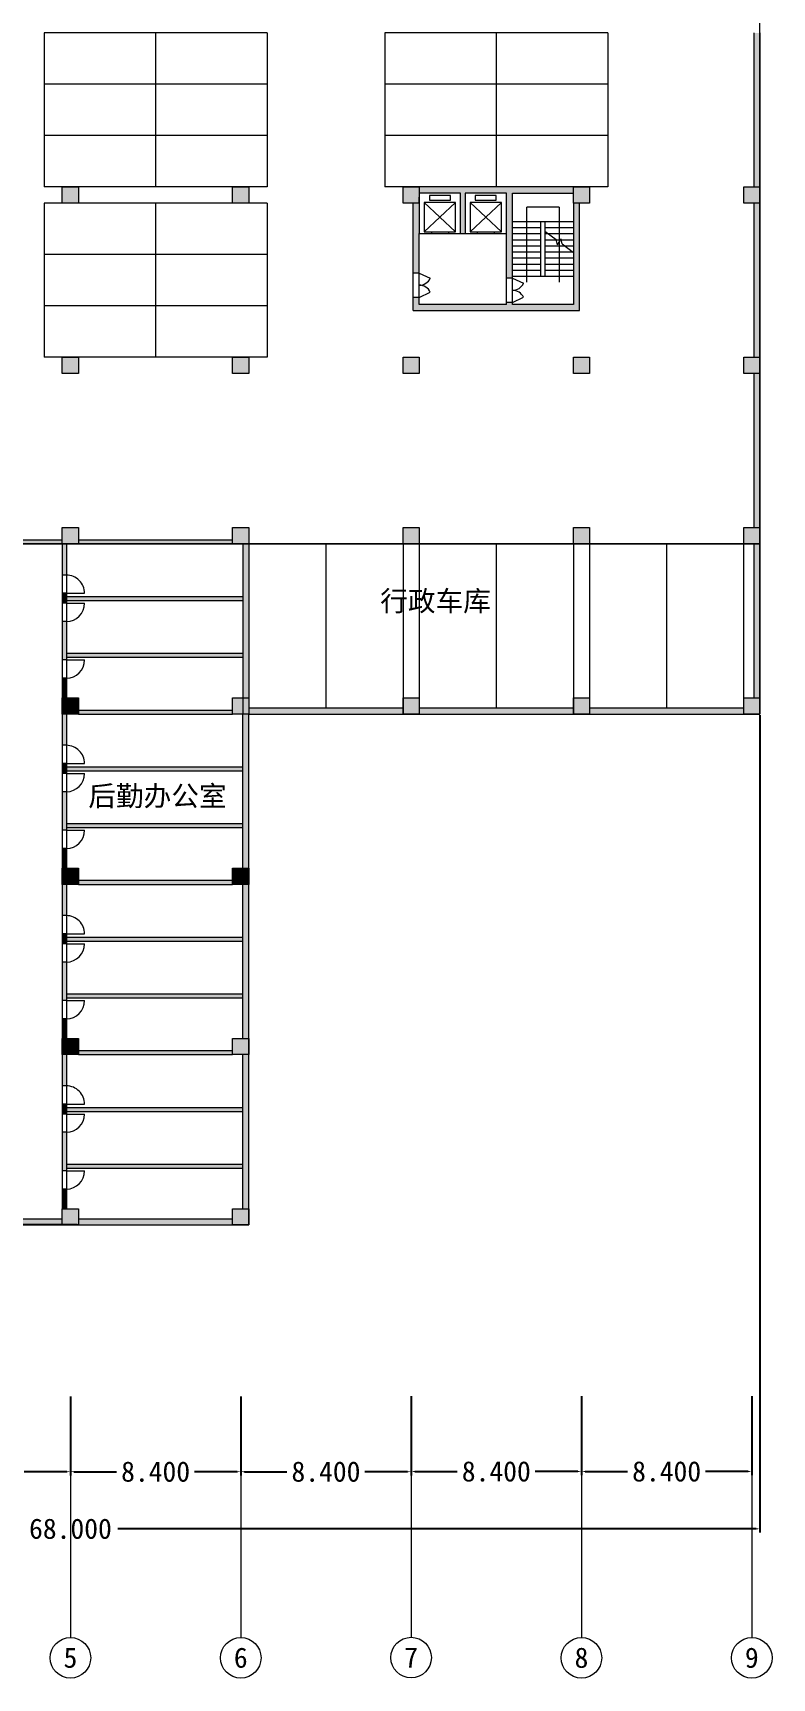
# Model space of a CAD drawing. Header units: metres. Extents: x -302 to 587, y -65 to 94.
# Drawn here: x -70.8 to -34.4, y -55 to 26.2 of the extents above; entities that cross this region are included whole.
import ezdxf

# ---------------------------------------------------------------- set-up
doc = ezdxf.new("R2010")
doc.units = ezdxf.units.M
doc.linetypes.add('ACAD_ISO03W100', pattern=[30, 12, -18])
doc.layers.get('0').update_dxf_attribs({"lineweight": 9})
for name, color, linetype, lineweight in [('fanghuo', 1, 'Continuous', 9), ('glass', 5, 'Continuous', 5), ('hatch', 212, 'ACAD_ISO03W100', 5), ('PUB_TEXT', 7, 'Continuous', 9), ('stair', 30, 'Continuous', 9), ('zhuwang', 2, 'Continuous', 13)]:
    doc.layers.add(name, color=color, linetype=linetype, lineweight=lineweight)
doc.styles.add('mystyle', font='', dxfattribs={"height": 1})
doc.styles.get('mystyle').set_extended_font_data('SimSun')
doc.dimstyles.new('myyyy', dxfattribs={"dimtxt": 1, "dimasz": 0.18, "dimexe": 0.18, "dimexo": 0.0625, "dimgap": 0.09, "dimtad": 0, "dimtoh": 1, "dimdec": 3, "dimrnd": 0.001, "dimzin": 0, "dimdsep": 46, "dimtxsty": 'Standard', "dimcen": 0.09, "dimadec": 0, "dimazin": 0, "dimtfac": 1, "dimtdec": 3, "dimtofl": 0, "dimtmove": 0, "dimatfit": 3, "dimfxl": 1, "dimtolj": 1, "dimtzin": 0, "dimarcsym": 0})

# ---------------------------------------------------------------- blocks, each defined once
blk = doc.blocks.new('*D44')
at = {"layer": 'Defpoints', "color": 0, "ltscale": 3, "transparency": 16777216}
for p in [(-117.233, 68.96), (-94.586, 68.96), (-68.586, -32.64)]:
    blk.add_point(p, dxfattribs=at)
at = {"layer": 'PUB_TEXT', "color": 0, "lineweight": -2, "ltscale": 3, "transparency": 16777216}
for p, q in [((-94.649, 68.96), (-117.413, 68.96)), ((-117.233, 68.78), (-117.233, 20.666)), ((-117.233, -32.46), (-117.233, 15.653)), ((-68.649, -32.64), (-117.413, -32.64))]:
    blk.add_line(p, q, dxfattribs=at)
at = {"layer": 'PUB_TEXT', "color": 0, "ltscale": 3, "transparency": 16777216}
for points in [[(-117.263, 68.78), (-117.203, 68.78), (-117.233, 68.96)], [(-117.263, -32.46), (-117.203, -32.46), (-117.233, -32.64)]]:
    blk.add_solid(points, dxfattribs=at)
at = {"layer": 'PUB_TEXT', "color": 0, "ltscale": 3, "transparency": 16777216, "insert": (-117.233, 18.16), "char_height": 1, "attachment_point": 5, "rotation": 90}
blk.add_mtext('\\A1;101.600', dxfattribs=at)
blk = doc.blocks.new('*D28')
at = {"layer": 'Defpoints', "color": 0, "ltscale": 3, "transparency": 16777216}
for p in [(-77.386, -41.04), (-68.986, -41.04), (-68.986, -44.814)]:
    blk.add_point(p, dxfattribs=at)
at = {"layer": 'PUB_TEXT', "color": 0, "lineweight": -2, "ltscale": 3, "transparency": 16777216}
for p, q in [((-77.386, -41.103), (-77.386, -44.994)), ((-68.986, -41.103), (-68.986, -44.994)), ((-77.206, -44.814), (-75.11, -44.814)), ((-69.166, -44.814), (-71.263, -44.814))]:
    blk.add_line(p, q, dxfattribs=at)
at = {"layer": 'PUB_TEXT', "color": 0, "ltscale": 3, "transparency": 16777216}
for points in [[(-77.206, -44.784), (-77.206, -44.844), (-77.386, -44.814)], [(-69.166, -44.784), (-69.166, -44.844), (-68.986, -44.814)]]:
    blk.add_solid(points, dxfattribs=at)
at = {"layer": 'PUB_TEXT', "color": 0, "ltscale": 3, "transparency": 16777216, "insert": (-73.186, -44.814), "char_height": 1, "attachment_point": 5}
blk.add_mtext('\\A1;8.400', dxfattribs=at)
blk = doc.blocks.new('*D29')
at = {"layer": 'Defpoints', "color": 0, "ltscale": 3, "transparency": 16777216}
for p in [(-68.986, -41.04), (-60.586, -41.04), (-60.586, -44.814)]:
    blk.add_point(p, dxfattribs=at)
at = {"layer": 'PUB_TEXT', "color": 0, "lineweight": -2, "ltscale": 3, "transparency": 16777216}
for p, q in [((-68.986, -41.103), (-68.986, -44.994)), ((-60.586, -41.103), (-60.586, -44.994)), ((-68.806, -44.814), (-66.71, -44.814)), ((-60.766, -44.814), (-62.863, -44.814))]:
    blk.add_line(p, q, dxfattribs=at)
at = {"layer": 'PUB_TEXT', "color": 0, "ltscale": 3, "transparency": 16777216}
for points in [[(-68.806, -44.784), (-68.806, -44.844), (-68.986, -44.814)], [(-60.766, -44.784), (-60.766, -44.844), (-60.586, -44.814)]]:
    blk.add_solid(points, dxfattribs=at)
at = {"layer": 'PUB_TEXT', "color": 0, "ltscale": 3, "transparency": 16777216, "insert": (-64.786, -44.814), "char_height": 1, "attachment_point": 5}
blk.add_mtext('\\A1;8.400', dxfattribs=at)
blk = doc.blocks.new('*D30')
at = {"layer": 'Defpoints', "color": 0, "ltscale": 3, "transparency": 16777216}
for p in [(-60.586, -41.04), (-52.186, -41.04), (-52.186, -44.814)]:
    blk.add_point(p, dxfattribs=at)
at = {"layer": 'PUB_TEXT', "color": 0, "lineweight": -2, "ltscale": 3, "transparency": 16777216}
for p, q in [((-60.586, -41.103), (-60.586, -44.994)), ((-52.186, -41.103), (-52.186, -44.994)), ((-60.406, -44.814), (-58.31, -44.814)), ((-52.366, -44.814), (-54.463, -44.814))]:
    blk.add_line(p, q, dxfattribs=at)
at = {"layer": 'PUB_TEXT', "color": 0, "ltscale": 3, "transparency": 16777216}
for points in [[(-60.406, -44.784), (-60.406, -44.844), (-60.586, -44.814)], [(-52.366, -44.784), (-52.366, -44.844), (-52.186, -44.814)]]:
    blk.add_solid(points, dxfattribs=at)
at = {"layer": 'PUB_TEXT', "color": 0, "ltscale": 3, "transparency": 16777216, "insert": (-56.386, -44.814), "char_height": 1, "attachment_point": 5}
blk.add_mtext('\\A1;8.400', dxfattribs=at)
blk = doc.blocks.new('*D31')
at = {"layer": 'Defpoints', "color": 0, "ltscale": 3, "transparency": 16777216}
for p in [(-52.186, -41.029), (-43.786, -41.029), (-43.786, -44.803)]:
    blk.add_point(p, dxfattribs=at)
at = {"layer": 'PUB_TEXT', "color": 0, "lineweight": -2, "ltscale": 3, "transparency": 16777216}
for p, q in [((-52.186, -41.092), (-52.186, -44.983)), ((-43.786, -41.092), (-43.786, -44.983)), ((-52.006, -44.803), (-49.91, -44.803)), ((-43.966, -44.803), (-46.063, -44.803))]:
    blk.add_line(p, q, dxfattribs=at)
at = {"layer": 'PUB_TEXT', "color": 0, "ltscale": 3, "transparency": 16777216}
for points in [[(-52.006, -44.773), (-52.006, -44.833), (-52.186, -44.803)], [(-43.966, -44.773), (-43.966, -44.833), (-43.786, -44.803)]]:
    blk.add_solid(points, dxfattribs=at)
at = {"layer": 'PUB_TEXT', "color": 0, "ltscale": 3, "transparency": 16777216, "insert": (-47.986, -44.803), "char_height": 1, "attachment_point": 5}
blk.add_mtext('\\A1;8.400', dxfattribs=at)
blk = doc.blocks.new('*D32')
at = {"layer": 'Defpoints', "color": 0, "ltscale": 3, "transparency": 16777216}
for p in [(-43.786, -41.029), (-35.386, -41.029), (-35.386, -44.803)]:
    blk.add_point(p, dxfattribs=at)
at = {"layer": 'PUB_TEXT', "color": 0, "lineweight": -2, "ltscale": 3, "transparency": 16777216}
for p, q in [((-43.786, -41.092), (-43.786, -44.983)), ((-35.386, -41.092), (-35.386, -44.983)), ((-43.606, -44.803), (-41.51, -44.803)), ((-35.566, -44.803), (-37.663, -44.803))]:
    blk.add_line(p, q, dxfattribs=at)
at = {"layer": 'PUB_TEXT', "color": 0, "ltscale": 3, "transparency": 16777216}
for points in [[(-43.606, -44.773), (-43.606, -44.833), (-43.786, -44.803)], [(-35.566, -44.773), (-35.566, -44.833), (-35.386, -44.803)]]:
    blk.add_solid(points, dxfattribs=at)
at = {"layer": 'PUB_TEXT', "color": 0, "ltscale": 3, "transparency": 16777216, "insert": (-39.586, -44.803), "char_height": 1, "attachment_point": 5}
blk.add_mtext('\\A1;8.400', dxfattribs=at)
blk = doc.blocks.new('*D48')
at = {"layer": 'Defpoints', "color": 0, "ltscale": 3, "transparency": 16777216}
for p in [(-102.986, -2.674), (-34.986, -7.44), (-34.986, -47.631)]:
    blk.add_point(p, dxfattribs=at)
at = {"layer": 'PUB_TEXT', "color": 0, "lineweight": -2, "ltscale": 3, "transparency": 16777216}
for p, q in [((-102.986, -2.737), (-102.986, -47.811)), ((-34.986, -7.503), (-34.986, -47.811)), ((-102.806, -47.631), (-71.326, -47.631)), ((-35.166, -47.631), (-66.646, -47.631))]:
    blk.add_line(p, q, dxfattribs=at)
at = {"layer": 'PUB_TEXT', "color": 0, "ltscale": 3, "transparency": 16777216}
for points in [[(-102.806, -47.601), (-102.806, -47.661), (-102.986, -47.631)], [(-35.166, -47.601), (-35.166, -47.661), (-34.986, -47.631)]]:
    blk.add_solid(points, dxfattribs=at)
at = {"layer": 'PUB_TEXT', "color": 0, "ltscale": 3, "transparency": 16777216, "insert": (-68.986, -47.631), "char_height": 1, "attachment_point": 5}
blk.add_mtext('\\A1;68.000', dxfattribs=at)

msp = doc.modelspace()

# ---------------------------------------------------------------- hatches: boundary and pattern name
at = {"layer": 'hatch', "ltscale": 0.05}
h = msp.add_hatch(color=256, dxfattribs=at)
h.dxf.hatch_style = 1
h.paths.add_polyline_path([(-34.9864, 9.3598), (-35.2864, 9.3598), (-35.2864, 1.7598), (-34.9864, 1.7598)])
h.paths.add_polyline_path([(-34.9864, 17.7598), (-35.2864, 17.7598), (-35.2864, 10.1598), (-34.9864, 10.1598)])
h.paths.add_polyline_path([(-34.9864, 26.1598), (-35.2864, 26.1598), (-35.2864, 18.5598), (-34.9864, 18.5598)])
h.paths.add_polyline_path([(-34.9864, 34.5598), (-35.2864, 34.5598), (-35.2864, 26.9598), (-34.9864, 26.9598)])
h.paths.add_polyline_path([(-34.9864, 42.9598), (-35.2864, 42.9598), (-35.2864, 35.3598), (-34.9864, 35.3598)])
h.paths.add_polyline_path([(-34.9864, 51.3598), (-35.2864, 51.3598), (-35.2864, 43.7598), (-34.9864, 43.7598)])
h.paths.add_polyline_path([(-34.9864, 59.7598), (-35.2864, 59.7598), (-35.2864, 52.1598), (-34.9864, 52.1598)])
h.paths.add_polyline_path([(-34.9864, 68.1598), (-35.2864, 68.1598), (-35.2864, 60.5598), (-34.9864, 60.5598)])
h.paths.add_polyline_path([(-35.7864, 68.9598), (-43.3864, 68.9598), (-43.3864, 68.6598), (-35.7864, 68.6598)])
h.paths.add_polyline_path([(-44.1864, 68.9598), (-51.7864, 68.9598), (-51.7864, 68.6598), (-44.1864, 68.6598)])
h = msp.add_hatch(color=256, dxfattribs=at)
h.dxf.hatch_style = 1
h.paths.add_polyline_path([(-60.1864, 18.5598), (-60.9864, 18.5598), (-60.9864, 17.7598), (-60.1864, 17.7598)])
h.paths.add_polyline_path([(-68.5864, 18.5598), (-69.3864, 18.5598), (-69.3864, 17.7598), (-68.5864, 17.7598)])
h = msp.add_hatch(color=256, dxfattribs=at)
h.dxf.hatch_style = 1
h.paths.add_polyline_path([(-43.3864, 18.5598), (-44.1864, 18.5598), (-44.1864, 17.7598), (-43.3864, 17.7598)])
h.paths.add_polyline_path([(-51.7864, 18.5598), (-52.5864, 18.5598), (-52.5864, 17.7598), (-51.7864, 17.7598)])
h = msp.add_hatch(color=256, dxfattribs=at)
h.dxf.hatch_style = 1
h.paths.add_polyline_path([(-51.7864, 16.2598), (-51.7864, 17.7598), (-52.0864, 17.7598), (-52.0864, 14.3157), (-51.7864, 14.3157)])
h.paths.add_polyline_path([(-49.5264, 18.2598), (-47.4864, 18.2598), (-47.4864, 14.0657), (-47.1864, 14.0657), (-47.1864, 18.2598), (-44.1864, 18.2598), (-44.1864, 18.5598), (-51.7864, 18.5598), (-51.7864, 18.2598), (-49.7464, 18.2598), (-49.7464, 16.2598), (-49.5264, 16.2598)])
h = msp.add_hatch(color=256, dxfattribs=at)
h.dxf.hatch_style = 1
h.paths.add_polyline_path([(-34.9864, 18.5598), (-35.7864, 18.5598), (-35.7864, 17.7598), (-34.9864, 17.7598)])
h.paths.add_polyline_path([(-43.3864, 18.5598), (-44.1864, 18.5598), (-44.1864, 17.7598), (-43.3864, 17.7598)])
h = msp.add_hatch(color=256, dxfattribs=at)
h.dxf.hatch_style = 1
h.paths.add_polyline_path([(-43.8864, 17.7598), (-44.1864, 17.7598), (-44.1864, 12.7598), (-47.1864, 12.7598), (-47.1864, 12.8657), (-47.4864, 12.8657), (-47.4864, 12.7598), (-51.7864, 12.7598), (-51.7864, 13.1157), (-52.0864, 13.1157), (-52.0864, 12.4598), (-43.8864, 12.4598)])
h = msp.add_hatch(color=256, dxfattribs=at)
h.dxf.hatch_style = 1
h.paths.add_polyline_path([(-60.1864, 10.1598), (-60.9864, 10.1598), (-60.9864, 9.3598), (-60.1864, 9.3598)])
h.paths.add_polyline_path([(-68.5864, 10.1598), (-69.3864, 10.1598), (-69.3864, 9.3598), (-68.5864, 9.3598)])
h = msp.add_hatch(color=256, dxfattribs=at)
h.dxf.hatch_style = 1
h.paths.add_polyline_path([(-43.3864, 10.1598), (-44.1864, 10.1598), (-44.1864, 9.3598), (-43.3864, 9.3598)])
h.paths.add_polyline_path([(-51.7864, 10.1598), (-52.5864, 10.1598), (-52.5864, 9.3598), (-51.7864, 9.3598)])
h = msp.add_hatch(color=256, dxfattribs=at)
h.dxf.hatch_style = 1
h.paths.add_polyline_path([(-34.9864, 10.1598), (-35.7864, 10.1598), (-35.7864, 9.3598), (-34.9864, 9.3598)])
h.paths.add_polyline_path([(-43.3864, 10.1598), (-44.1864, 10.1598), (-44.1864, 9.3598), (-43.3864, 9.3598)])
h = msp.add_hatch(color=256, dxfattribs=at)
h.dxf.hatch_style = 1
h.paths.add_polyline_path([(-68.5864, 1.7598), (-69.3864, 1.7598), (-69.3864, 0.9598), (-68.5864, 0.9598)])
h.paths.add_polyline_path([(-76.9864, 1.7598), (-77.7864, 1.7598), (-77.7864, 0.9598), (-76.9864, 0.9598)])
h = msp.add_hatch(color=256, dxfattribs=at)
h.dxf.hatch_style = 1
h.paths.add_polyline_path([(-44.1864, -7.1402), (-51.7864, -7.1402), (-51.7864, -7.4402), (-44.1864, -7.4402)])
h.paths.add_polyline_path([(-51.7864, -7.1402), (-51.7864, -6.6402), (-52.5864, -6.6402), (-52.5864, -7.4402), (-51.7864, -7.4402)])
h.paths.add_polyline_path([(-52.5864, -7.1402), (-60.1864, -7.1402), (-60.1864, -7.4402), (-52.5864, -7.4402)])
h.paths.add_polyline_path([(-60.1864, -7.1402), (-60.1864, -6.6402), (-60.4864, -6.6402), (-60.4864, -7.4402), (-60.1864, -7.4402)])
h.paths.add_polyline_path([(-60.4864, -6.6402), (-60.9864, -6.6402), (-60.9864, -7.4402), (-60.4864, -7.4402)])
h.paths.add_polyline_path([(-43.3864, -6.6402), (-44.1864, -6.6402), (-44.1864, -7.4402), (-43.3864, -7.4402)])
h.paths.add_polyline_path([(-35.7864, -7.1402), (-43.3864, -7.1402), (-43.3864, -7.4402), (-35.7864, -7.4402)])
h.paths.add_polyline_path([(-34.9864, -6.6402), (-35.7864, -6.6402), (-35.7864, -7.4402), (-34.9864, -7.4402)])
h.paths.add_polyline_path([(-34.9864, 1.7598), (-35.7864, 1.7598), (-35.7864, 0.9598), (-34.9864, 0.9598)])
h.paths.add_polyline_path([(-34.9864, 0.9598), (-35.2864, 0.9598), (-35.2864, -6.6402), (-34.9864, -6.6402)])
h.paths.add_polyline_path([(-43.3864, 1.7598), (-44.1864, 1.7598), (-44.1864, 0.9598), (-43.3864, 0.9598)])
h.paths.add_polyline_path([(-51.7864, 1.7598), (-52.5864, 1.7598), (-52.5864, 0.9598), (-51.7864, 0.9598)])
h.paths.add_polyline_path([(-60.1864, 1.7598), (-60.9864, 1.7598), (-60.9864, 0.9598), (-60.1864, 0.9598)])
h.paths.add_polyline_path([(-60.1864, -24.2402), (-60.4864, -24.2402), (-60.4864, -31.8402), (-60.1864, -31.8402)])
h.paths.add_polyline_path([(-60.1864, -23.4402), (-60.9864, -23.4402), (-60.9864, -24.2402), (-60.1864, -24.2402)])
h.paths.add_polyline_path([(-60.1864, -15.8402), (-60.4864, -15.8402), (-60.4864, -23.4402), (-60.1864, -23.4402)])
h.paths.add_polyline_path([(-60.9864, -32.3402), (-68.5864, -32.3402), (-68.5864, -32.6402), (-60.9864, -32.6402)])
h.paths.add_polyline_path([(-60.1864, -31.8402), (-60.9864, -31.8402), (-60.9864, -32.6402), (-60.1864, -32.6402)])
h.paths.add_polyline_path([(-68.5864, -32.3402), (-68.5864, -31.8402), (-69.3864, -31.8402), (-69.3864, -32.6402), (-68.5864, -32.6402)])
h.paths.add_polyline_path([(-69.3864, -32.3402), (-72.8961, -32.3402), (-74.9083, -30.3279), (-75.1205, -30.5401), (-73.0204, -32.6402), (-69.3864, -32.6402)])
h = msp.add_hatch(color=256, dxfattribs=at)
h.dxf.hatch_style = 1
h.paths.add_polyline_path([(-69.3864, 1.1598), (-72.0084, 1.1598), (-72.0084, 0.9598), (-69.3864, 0.9598)])
h = msp.add_hatch(color=256, dxfattribs=at)
h.dxf.hatch_style = 1
h.paths.add_polyline_path([(-69.1864, 0.9598), (-69.3864, 0.9598), (-69.3864, -0.5825), (-69.1864, -0.5825)])
h = msp.add_hatch(color=256, dxfattribs=at)
h.dxf.hatch_style = 1
h.paths.add_polyline_path([(-60.9864, 1.1598), (-68.5864, 1.1598), (-68.5864, 0.9598), (-60.9864, 0.9598)])
h = msp.add_hatch(color=256, dxfattribs=at)
h.dxf.hatch_style = 1
h.paths.add_polyline_path([(-60.1864, 0.9598), (-60.4864, 0.9598), (-60.4864, -6.6402), (-60.1864, -6.6402)])
h = msp.add_hatch(color=256, dxfattribs=at)
h.dxf.hatch_style = 1
h.paths.add_polyline_path([(-69.1864, -1.4825), (-69.1864, -1.4825), (-69.3864, -1.4825), (-69.3864, -1.9728), (-69.1864, -1.9728)])
h = msp.add_hatch(color=256, dxfattribs=at)
h.dxf.hatch_style = 1
h.paths.add_polyline_path([(-60.4864, -1.6402), (-69.1864, -1.6402), (-69.1864, -1.8402), (-60.4864, -1.8402)])
h = msp.add_hatch(color=256, dxfattribs=at)
h.dxf.hatch_style = 1
h.paths.add_polyline_path([(-69.1864, -2.8728), (-69.3864, -2.8728), (-69.3864, -4.7728), (-69.1864, -4.7728)])
h = msp.add_hatch(color=256, dxfattribs=at)
h.dxf.hatch_style = 1
h.paths.add_polyline_path([(-60.4864, -4.4402), (-69.1864, -4.4402), (-69.1864, -4.6402), (-60.4864, -4.6402)])
h.paths.add_polyline_path([(-60.9864, -7.2402), (-68.5864, -7.2402), (-68.5864, -7.4402), (-60.9864, -7.4402)])
h = msp.add_hatch(color=256, dxfattribs=at)
h.dxf.hatch_style = 1
h.paths.add_polyline_path([(-69.1864, -5.6728), (-69.3864, -5.6728), (-69.3864, -6.6402), (-69.1864, -6.6402)])
h = msp.add_hatch(color=256, dxfattribs=at)
h.dxf.hatch_style = 1
h.paths.add_polyline_path([(-68.5864, -7.4402), (-68.5864, -6.6402), (-69.3864, -6.6402), (-69.3864, -7.4402)])
h = msp.add_hatch(color=256, dxfattribs=at)
h.dxf.hatch_style = 1
h.paths.add_polyline_path([(-69.1864, -7.4402), (-69.3864, -7.4402), (-69.3864, -8.9825), (-69.1864, -8.9825)])
h = msp.add_hatch(color=256, dxfattribs=at)
h.dxf.hatch_style = 1
h.paths.add_polyline_path([(-60.1864, -7.4402), (-60.4864, -7.4402), (-60.4864, -15.0402), (-60.1864, -15.0402)])
h = msp.add_hatch(color=256, dxfattribs=at)
h.dxf.hatch_style = 1
h.paths.add_polyline_path([(-69.1864, -9.8825), (-69.1864, -9.8825), (-69.3864, -9.8825), (-69.3864, -10.3728), (-69.1864, -10.3728)])
h = msp.add_hatch(color=256, dxfattribs=at)
h.dxf.hatch_style = 1
h.paths.add_polyline_path([(-60.4864, -10.0402), (-69.1864, -10.0402), (-69.1864, -10.2402), (-60.4864, -10.2402)])
h = msp.add_hatch(color=256, dxfattribs=at)
h.dxf.hatch_style = 1
h.paths.add_polyline_path([(-69.1864, -11.2728), (-69.3864, -11.2728), (-69.3864, -13.1728), (-69.1864, -13.1728)])
h = msp.add_hatch(color=256, dxfattribs=at)
h.dxf.hatch_style = 1
h.paths.add_polyline_path([(-60.4864, -12.8402), (-69.1864, -12.8402), (-69.1864, -13.0402), (-60.4864, -13.0402)])
h = msp.add_hatch(color=256, dxfattribs=at)
h.dxf.hatch_style = 1
h.paths.add_polyline_path([(-69.1864, -14.0728), (-69.3864, -14.0728), (-69.3864, -15.0402), (-69.1864, -15.0402)])
h = msp.add_hatch(color=256, dxfattribs=at)
h.dxf.hatch_style = 1
h.paths.add_polyline_path([(-68.5864, -15.8402), (-68.5864, -15.0402), (-69.3864, -15.0402), (-69.3864, -15.8402)])
h = msp.add_hatch(color=256, dxfattribs=at)
h.dxf.hatch_style = 1
h.paths.add_polyline_path([(-60.9864, -15.8402), (-60.1864, -15.8402), (-60.1864, -15.0402), (-60.9864, -15.0402)])
h = msp.add_hatch(color=256, dxfattribs=at)
h.dxf.hatch_style = 1
h.paths.add_polyline_path([(-69.1864, -15.8402), (-69.3864, -15.8402), (-69.3864, -17.3825), (-69.1864, -17.3825)])
h = msp.add_hatch(color=256, dxfattribs=at)
h.dxf.hatch_style = 1
h.paths.add_polyline_path([(-60.9864, -15.6402), (-68.5864, -15.6402), (-68.5864, -15.8402), (-60.9864, -15.8402)])
h = msp.add_hatch(color=256, dxfattribs=at)
h.dxf.hatch_style = 1
h.paths.add_polyline_path([(-69.1864, -18.2825), (-69.1864, -18.2825), (-69.3864, -18.2825), (-69.3864, -18.7728), (-69.1864, -18.7728)])
h = msp.add_hatch(color=256, dxfattribs=at)
h.dxf.hatch_style = 1
h.paths.add_polyline_path([(-60.4864, -18.4402), (-69.1864, -18.4402), (-69.1864, -18.6402), (-60.4864, -18.6402)])
h = msp.add_hatch(color=256, dxfattribs=at)
h.dxf.hatch_style = 1
h.paths.add_polyline_path([(-69.1864, -19.6728), (-69.3864, -19.6728), (-69.3864, -21.5728), (-69.1864, -21.5728)])
h = msp.add_hatch(color=256, dxfattribs=at)
h.dxf.hatch_style = 1
h.paths.add_polyline_path([(-60.4864, -21.2402), (-69.1864, -21.2402), (-69.1864, -21.4402), (-60.4864, -21.4402)])
h = msp.add_hatch(color=256, dxfattribs=at)
h.dxf.hatch_style = 1
h.paths.add_polyline_path([(-69.1864, -22.4728), (-69.3864, -22.4728), (-69.3864, -23.4402), (-69.1864, -23.4402)])
h = msp.add_hatch(color=256, dxfattribs=at)
h.dxf.hatch_style = 1
h.paths.add_polyline_path([(-68.5864, -23.4402), (-69.3864, -23.4402), (-69.3864, -24.2402), (-68.5864, -24.2402)])
h = msp.add_hatch(color=256, dxfattribs=at)
h.dxf.hatch_style = 1
h.paths.add_polyline_path([(-69.1864, -24.2402), (-69.3864, -24.2402), (-69.3864, -25.7825), (-69.1864, -25.7825)])
h = msp.add_hatch(color=256, dxfattribs=at)
h.dxf.hatch_style = 1
h.paths.add_polyline_path([(-60.9864, -24.0402), (-68.5864, -24.0402), (-68.5864, -24.2402), (-60.9864, -24.2402)])
h = msp.add_hatch(color=256, dxfattribs=at)
h.dxf.hatch_style = 1
h.paths.add_polyline_path([(-69.1864, -26.6825), (-69.3864, -26.6825), (-69.3864, -27.1728), (-69.1864, -27.1728)])
h = msp.add_hatch(color=256, dxfattribs=at)
h.dxf.hatch_style = 1
h.paths.add_polyline_path([(-60.4864, -26.8402), (-69.1864, -26.8402), (-69.1864, -27.0402), (-60.4864, -27.0402)])
h = msp.add_hatch(color=256, dxfattribs=at)
h.dxf.hatch_style = 1
h.paths.add_polyline_path([(-69.1864, -28.0728), (-69.3864, -28.0728), (-69.3864, -29.9728), (-69.1864, -29.9728)])
h = msp.add_hatch(color=256, dxfattribs=at)
h.dxf.hatch_style = 1
h.paths.add_polyline_path([(-60.4864, -29.6402), (-69.1864, -29.6402), (-69.1864, -29.8402), (-60.4864, -29.8402)])
h = msp.add_hatch(color=256, dxfattribs=at)
h.dxf.hatch_style = 1
h.paths.add_polyline_path([(-69.1864, -30.8728), (-69.3864, -30.8728), (-69.3864, -31.8402), (-69.1864, -31.8402)])

# ---------------------------------------------------------------- linework, layer by layer
at = {"ltscale": 3}
for p, q in [((-59.2864, 26.1598), (-70.2864, 26.1598)), ((-70.2864, 26.1598), (-70.2864, 18.5598)), ((-59.2864, 26.1598), (-59.2864, 18.5598)), ((-42.4864, 26.1598), (-53.4864, 26.1598)), ((-53.4864, 26.1598), (-53.4864, 18.5598)), ((-42.4864, 26.1598), (-42.4864, 18.5598)), ((-59.2864, 23.6265), (-70.2864, 23.6265)), ((-42.4864, 23.6265), (-53.4864, 23.6265)), ((-59.2864, 21.0931), (-70.2864, 21.0931)), ((-42.4864, 21.0931), (-53.4864, 21.0931)), ((-59.2864, 18.5598), (-70.2864, 18.5598)), ((-42.4864, 18.5598), (-53.4864, 18.5598)), ((-59.2864, 17.7598), (-70.2864, 17.7598)), ((-70.2864, 17.7598), (-70.2864, 10.1598)), ((-59.2864, 17.7598), (-59.2864, 10.1598)), ((-59.2864, 15.2265), (-70.2864, 15.2265)), ((-59.2864, 12.6931), (-70.2864, 12.6931)), ((-59.2864, 10.1598), (-70.2864, 10.1598))]:
    msp.add_line(p, q, dxfattribs=at)
for p, q in [((-64.7864, 26.1598), (-64.7864, 23.6265)), ((-47.9864, 26.1598), (-47.9864, 23.6265)), ((-64.7864, 23.6265), (-64.7864, 21.0931)), ((-47.9864, 23.6265), (-47.9864, 21.0931)), ((-64.7864, 21.0931), (-64.7864, 18.5598)), ((-47.9864, 21.0931), (-47.9864, 18.5598)), ((-52.5864, 17.7598), (-52.5864, 18.5598)), ((-51.7864, 18.5598), (-51.7864, 17.7598)), ((-51.7864, 17.7598), (-51.7864, 18.0598)), ((-44.1864, 17.7598), (-44.1864, 18.5598)), ((-43.3864, 18.5598), (-43.3864, 17.7598)), ((-64.7864, 17.7598), (-64.7864, 15.2265)), ((-51.7864, 17.7598), (-52.5864, 17.7598)), ((-43.3864, 17.7598), (-44.1864, 17.7598)), ((-64.7864, 15.2265), (-64.7864, 12.6931)), ((-64.7864, 12.6931), (-64.7864, 10.1598)), ((-69.3864, 0.9598), (-69.3864, -6.6402)), ((-69.1864, 0.9598), (-69.1864, -6.6402)), ((-69.3864, -7.4402), (-69.3864, -15.0402)), ((-69.1864, -7.4402), (-69.1864, -15.0402)), ((-60.4864, -15.0402), (-60.4864, -7.4402)), ((-60.1864, -15.0402), (-60.1864, -7.4402)), ((-60.9864, -15.0402), (-60.1864, -15.0402)), ((-60.9864, -15.8402), (-60.9864, -15.0402)), ((-60.1864, -15.0402), (-60.1864, -15.8402)), ((-69.3864, -15.8402), (-69.3864, -23.4402)), ((-69.1864, -15.8402), (-69.1864, -23.4402)), ((-60.1864, -15.8402), (-60.9864, -15.8402)), ((-60.4864, -23.4402), (-60.4864, -15.8402)), ((-60.1864, -23.4402), (-60.1864, -15.8402)), ((-60.9864, -23.4402), (-60.1864, -23.4402)), ((-60.9864, -24.2402), (-60.9864, -23.4402)), ((-60.1864, -23.4402), (-60.1864, -24.2402)), ((-69.3864, -24.2402), (-69.3864, -31.8402)), ((-69.1864, -24.2402), (-69.1864, -31.8402)), ((-60.1864, -24.2402), (-60.9864, -24.2402)), ((-60.4864, -31.8402), (-60.4864, -24.2402)), ((-60.1864, -31.8402), (-60.1864, -24.2402)), ((-72.8961, -32.3402), (-69.3864, -32.3402)), ((-68.5864, -32.3402), (-60.9864, -32.3402)), ((-60.9864, -32.6402), (-60.9864, -31.8402)), ((-60.9864, -31.8402), (-60.1864, -31.8402)), ((-60.1864, -31.8402), (-60.1864, -32.6402)), ((-73.0204, -32.6402), (-69.3864, -32.6402)), ((-68.5864, -32.6402), (-60.9864, -32.6402)), ((-60.1864, -32.6402), (-60.9864, -32.6402))]:
    msp.add_line(p, q)
at = {"ltscale": 0.05}
for p, q in [((-35.2864, 26.1598), (-35.2864, 18.5598)), ((-34.9864, 26.1598), (-34.9864, 18.5598)), ((-44.8864, 17.5598), (-46.4864, 17.5598)), ((-46.4864, 13.8598), (-46.4864, 17.5598)), ((-44.8864, 17.5598), (-44.8864, 13.8598)), ((-35.2864, 17.7598), (-35.2864, 10.1598)), ((-34.9864, 17.7598), (-34.9864, 10.1598)), ((-49.7464, 16.2598), (-49.5264, 16.2598)), ((-45.5864, 16.3848), (-45.0276, 15.9657)), ((-44.9614, 15.7098), (-45.0276, 15.9657)), ((-44.9614, 15.7098), (-44.8114, 16.0098)), ((-44.7451, 15.7539), (-44.8114, 16.0098)), ((-44.7451, 15.7539), (-44.1864, 15.3348)), ((-51.7864, 14.3157), (-52.0864, 14.3157)), ((-47.1864, 14.0657), (-47.4864, 14.0657)), ((-51.7864, 13.1157), (-52.0864, 13.1157)), ((-47.1864, 12.8657), (-47.4864, 12.8657)), ((-35.2864, 9.3598), (-35.2864, 1.7598)), ((-34.9864, 9.3598), (-34.9864, 1.7598)), ((-76.9864, 1.1598), (-69.3864, 1.1598)), ((-76.9864, 0.9598), (-69.3864, 0.9598)), ((-68.5864, 1.1598), (-60.9864, 1.1598)), ((-68.5864, 0.9598), (-60.9864, 0.9598)), ((-60.4864, 0.9598), (-60.4864, -7.4402)), ((-57.6864, 0.9598), (-60.1864, 0.9598)), ((-60.1864, 0.9598), (-60.1864, -7.4402)), ((-55.0864, 0.9598), (-57.6864, 0.9598)), ((-56.3864, 0.9598), (-56.3864, -7.1402)), ((-55.0864, 0.9598), (-52.5864, 0.9598)), ((-52.5864, 0.9598), (-52.5864, -7.4402)), ((-49.2864, 0.9598), (-51.7864, 0.9598)), ((-51.7864, 0.9598), (-51.7864, -7.4402)), ((-46.6864, 0.9598), (-49.2864, 0.9598)), ((-47.9864, 0.9598), (-47.9864, -7.1402)), ((-46.6864, 0.9598), (-44.1864, 0.9598)), ((-44.1864, 0.9598), (-44.1864, -7.4402)), ((-40.8864, 0.9598), (-43.3864, 0.9598)), ((-43.3864, 0.9598), (-43.3864, -7.4402)), ((-38.2864, 0.9598), (-40.8864, 0.9598)), ((-39.5864, 0.9598), (-39.5864, -7.1402)), ((-38.2864, 0.9598), (-35.7864, 0.9598)), ((-35.7864, -6.6402), (-35.7864, 0.9598)), ((-35.2864, 0.9598), (-35.2864, -6.6402)), ((-34.9864, 0.9598), (-34.9864, -6.6402)), ((-69.1864, -0.5825), (-69.3864, -0.5825)), ((-69.1864, -1.4825), (-69.3864, -1.4825)), ((-69.1864, -1.9728), (-69.3864, -1.9728)), ((-69.1864, -1.6402), (-60.4864, -1.6402)), ((-69.1864, -1.8402), (-60.4864, -1.8402)), ((-69.1864, -2.8728), (-69.3864, -2.8728)), ((-69.1864, -4.7728), (-69.3864, -4.7728)), ((-69.1864, -4.4402), (-60.4864, -4.4402)), ((-69.1864, -4.6402), (-60.4864, -4.6402)), ((-69.1864, -5.6728), (-69.3864, -5.6728)), ((-68.5864, -7.2402), (-60.9864, -7.2402)), ((-60.1864, -7.1402), (-52.5864, -7.1402)), ((-51.7864, -7.1402), (-44.1864, -7.1402)), ((-43.3864, -7.1402), (-35.7864, -7.1402)), ((-68.5864, -7.4402), (-60.9864, -7.4402)), ((-60.1864, -7.4402), (-52.5864, -7.4402)), ((-51.7864, -7.4402), (-44.1864, -7.4402)), ((-43.3864, -7.4402), (-35.7864, -7.4402)), ((-69.1864, -8.9825), (-69.3864, -8.9825)), ((-69.1864, -9.8825), (-69.3864, -9.8825)), ((-69.1864, -10.3728), (-69.3864, -10.3728)), ((-69.1864, -10.0402), (-60.4864, -10.0402)), ((-69.1864, -10.2402), (-60.4864, -10.2402)), ((-69.1864, -11.2728), (-69.3864, -11.2728)), ((-69.1864, -12.8402), (-60.4864, -12.8402)), ((-69.1864, -13.1728), (-69.3864, -13.1728)), ((-69.1864, -13.0402), (-60.4864, -13.0402)), ((-69.1864, -14.0728), (-69.3864, -14.0728)), ((-68.5864, -15.6402), (-60.9864, -15.6402)), ((-68.5864, -15.8402), (-60.9864, -15.8402)), ((-69.1864, -17.3825), (-69.3864, -17.3825)), ((-69.1864, -18.2825), (-69.3864, -18.2825)), ((-69.1864, -18.4402), (-60.4864, -18.4402)), ((-69.1864, -18.6402), (-60.4864, -18.6402)), ((-69.1864, -18.7728), (-69.3864, -18.7728)), ((-69.1864, -19.6728), (-69.3864, -19.6728)), ((-69.1864, -21.5728), (-69.3864, -21.5728)), ((-69.1864, -21.2402), (-60.4864, -21.2402)), ((-69.1864, -21.4402), (-60.4864, -21.4402)), ((-69.1864, -22.4728), (-69.3864, -22.4728)), ((-68.5864, -24.0402), (-60.9864, -24.0402)), ((-68.5864, -24.2402), (-60.9864, -24.2402)), ((-69.1864, -25.7825), (-69.3864, -25.7825)), ((-69.1864, -26.6825), (-69.3864, -26.6825)), ((-69.1864, -27.1728), (-69.3864, -27.1728)), ((-69.1864, -26.8402), (-60.4864, -26.8402)), ((-69.1864, -27.0402), (-60.4864, -27.0402)), ((-69.1864, -28.0728), (-69.3864, -28.0728)), ((-69.1864, -29.9728), (-69.3864, -29.9728)), ((-69.1864, -29.6402), (-60.4864, -29.6402)), ((-69.1864, -29.8402), (-60.4864, -29.8402)), ((-69.1864, -30.8728), (-69.3864, -30.8728))]:
    msp.add_line(p, q, dxfattribs=at)
for points in [[(-44.8864, 16.1598, 0.06, 0, 0), (-44.8864, 15.8598, 0, 0, 0)], [(-44.8864, 15.5598, 0.06, 0, 0), (-44.8864, 15.8598, 0, 0, 0)]]:
    msp.add_lwpolyline(points, format="xyseb", dxfattribs=at)
at = {"layer": 'fanghuo', "ltscale": 3}
for points in [[(-34.9864, 68.9598), (-51.7864, 68.9598), (-51.7864, 59.7598), (-99.8864, 59.7598), (-99.8864, 10.1598), (-93.7864, 10.1598), (-93.7864, 0.9598), (-34.9864, 0.9598), (-34.9864, 68.9598)], [(-99.8864, 10.1598), (-102.9864, 10.1598), (-102.9864, -2.6742), (-73.0204, -32.6402), (-60.1864, -32.6402), (-60.1864, -7.4402), (-34.9864, -7.4402), (-34.9864, 0.9598), (-93.7864, 0.9598), (-93.7864, 10.1598), (-99.8864, 10.1598)]]:
    msp.add_lwpolyline(points, dxfattribs=at)
at = {"layer": 'glass', "ltscale": 0.05}
for p, q in [((-51.7864, 14.3157), (-51.2423, 14.0627)), ((-51.7864, 14.3157), (-51.2423, 14.0627)), ((-47.1864, 14.0657), (-46.6423, 13.8127)), ((-47.1864, 14.0657), (-46.6423, 13.8127)), ((-51.7864, 13.1157), (-51.2423, 13.3687)), ((-51.7864, 13.1157), (-51.2423, 13.3687)), ((-47.1864, 12.8657), (-46.6423, 13.1187)), ((-47.1864, 12.8657), (-46.6423, 13.1187)), ((-69.1864, -1.4825), (-68.2864, -1.4825)), ((-69.1864, -1.9728), (-68.2864, -1.9728)), ((-69.1864, -4.7728), (-68.2864, -4.7728)), ((-69.1864, -9.8825), (-68.2864, -9.8825)), ((-69.1864, -10.3728), (-68.2864, -10.3728)), ((-69.1864, -13.1728), (-68.2864, -13.1728)), ((-69.1864, -18.2825), (-68.2864, -18.2825)), ((-69.1864, -18.7728), (-68.2864, -18.7728)), ((-69.1864, -21.5728), (-68.2864, -21.5728)), ((-69.1864, -26.6825), (-68.2864, -26.6825)), ((-69.1864, -27.1728), (-68.2864, -27.1728)), ((-69.1864, -29.9728), (-68.2864, -29.9728))]:
    msp.add_line(p, q, dxfattribs=at)
for centre, radius, start, end in [((-51.7864, 14.3157), 0.6, 270, 335.062042), ((-51.7864, 14.3157), 0.6, 270, 335.062042), ((-47.1864, 14.0657), 0.6, 270, 335.062042), ((-47.1864, 14.0657), 0.6, 270, 335.062042), ((-51.7864, 13.1157), 0.6, 24.937958, 90), ((-51.7864, 13.1157), 0.6, 24.937958, 90), ((-47.1864, 12.8657), 0.6, 24.937958, 90), ((-47.1864, 12.8657), 0.6, 24.937958, 90), ((-69.1864, -1.4825), 0.9, 0.000005, 90.000005), ((-69.1864, -1.9728), 0.9, 269.999995, 359.999995), ((-69.1864, -4.7728), 0.9, 269.999995, 359.999995), ((-69.1864, -9.8825), 0.9, 0.000005, 90.000005), ((-69.1864, -10.3728), 0.9, 269.999995, 359.999995), ((-69.1864, -13.1728), 0.9, 269.999995, 359.999995), ((-69.1864, -18.2825), 0.9, 0.000005, 90.000005), ((-69.1864, -18.7728), 0.9, 269.999995, 359.999995), ((-69.1864, -21.5728), 0.9, 269.999995, 359.999995), ((-69.1864, -26.6825), 0.9, 0.000005, 90.000005), ((-69.1864, -27.1728), 0.9, 269.999995, 359.999995), ((-69.1864, -29.9728), 0.9, 269.999995, 359.999995)]:
    msp.add_arc(centre, radius, start, end, dxfattribs=at)
at = {"layer": 'PUB_TEXT', "ltscale": 3}
for p, q in [((-68.9864, -44.9943), (-68.9864, -52.9943)), ((-60.5864, -44.9943), (-60.5864, -52.9943)), ((-52.1864, -44.9832), (-52.1864, -52.9832)), ((-43.7864, -44.9943), (-43.7864, -52.9943)), ((-35.3864, -44.9943), (-35.3864, -52.9943))]:
    msp.add_line(p, q, dxfattribs=at)
for centre in [(-68.9864, -53.9943), (-60.5864, -53.9943), (-52.1864, -53.9832), (-43.7864, -53.9943), (-35.3864, -53.9943)]:
    msp.add_circle(centre, 1, dxfattribs=at)
at = {"layer": 'stair'}
for p, q in [((-44.1864, 18.5598), (-51.7864, 18.5598)), ((-49.7464, 18.2598), (-51.7864, 18.2598)), ((-51.7864, 18.2598), (-51.7864, 16.2598)), ((-50.2464, 18.1398), (-51.2864, 18.1398)), ((-51.2864, 18.1398), (-51.2864, 17.9158)), ((-51.2864, 17.9158), (-50.2464, 17.9158)), ((-50.2464, 17.9158), (-50.2464, 18.1398)), ((-49.7464, 16.2598), (-49.7464, 18.2598)), ((-47.4864, 18.2598), (-49.5264, 18.2598)), ((-49.5264, 18.2598), (-49.5264, 16.2598)), ((-47.9864, 18.1398), (-49.0264, 18.1398)), ((-49.0264, 18.1398), (-49.0264, 17.9158)), ((-49.0264, 17.9158), (-47.9864, 17.9158)), ((-47.9864, 17.9158), (-47.9864, 18.1398)), ((-47.4864, 16.2598), (-47.4864, 18.2598)), ((-47.4864, 12.7598), (-47.4864, 18.2598)), ((-47.1864, 12.7598), (-47.1864, 18.2598)), ((-47.1864, 18.2598), (-44.1864, 18.2598)), ((-49.9944, 17.7958), (-51.5384, 17.7958)), ((-51.5384, 17.7958), (-51.5384, 16.3398)), ((-51.5384, 16.3398), (-49.9944, 17.7958)), ((-51.5384, 17.7958), (-49.9944, 16.3398)), ((-49.9944, 16.3398), (-49.9944, 17.7958)), ((-47.7344, 17.7958), (-49.2784, 17.7958)), ((-49.2784, 17.7958), (-49.2784, 16.3398)), ((-49.2784, 16.3398), (-47.7344, 17.7958)), ((-49.2784, 17.7958), (-47.7344, 16.3398)), ((-47.7344, 16.3398), (-47.7344, 17.7958)), ((-44.1864, 17.7598), (-44.1864, 12.7598)), ((-43.8864, 12.4598), (-43.8864, 17.7598)), ((-51.7864, 16.2598), (-49.7464, 16.2598)), ((-51.5384, 16.3398), (-49.9944, 16.3398)), ((-51.1864, 16.3398), (-51.1864, 16.2598)), ((-50.3464, 16.3398), (-50.3464, 16.2598)), ((-50.3464, 16.2598), (-50.3464, 16.2598)), ((-49.5264, 16.2598), (-47.4864, 16.2598)), ((-49.2784, 16.3398), (-47.7344, 16.3398)), ((-48.9264, 16.3398), (-48.9264, 16.2598)), ((-48.0864, 16.3398), (-48.0864, 16.2598)), ((-48.0864, 16.2598), (-48.0864, 16.2598)), ((-47.1864, 16.8598), (-45.7864, 16.8598)), ((-47.1864, 16.5598), (-45.7864, 16.5598)), ((-47.1864, 16.2598), (-45.7864, 16.2598)), ((-45.7864, 14.1598), (-45.7864, 16.8598)), ((-45.5864, 16.8598), (-45.5864, 14.1598)), ((-45.5864, 16.8598), (-44.1864, 16.8598)), ((-45.5864, 16.5598), (-44.1864, 16.5598)), ((-45.5864, 16.2598), (-44.1864, 16.2598)), ((-47.1864, 15.9598), (-45.7864, 15.9598)), ((-47.1864, 15.6598), (-45.7864, 15.6598)), ((-45.5864, 15.9598), (-44.1864, 15.9598)), ((-45.5864, 15.6598), (-44.1864, 15.6598)), ((-47.1864, 15.3598), (-45.7864, 15.3598)), ((-47.1864, 15.0598), (-45.7864, 15.0598)), ((-47.1864, 14.7598), (-45.7864, 14.7598)), ((-45.5864, 15.3598), (-44.1864, 15.3598)), ((-45.5864, 15.0598), (-44.1864, 15.0598)), ((-45.5864, 14.7598), (-44.1864, 14.7598)), ((-47.1864, 14.4598), (-45.7864, 14.4598)), ((-47.1864, 14.1598), (-45.7864, 14.1598)), ((-45.5864, 14.4598), (-44.1864, 14.4598)), ((-45.5864, 14.1598), (-44.1864, 14.1598)), ((-52.0864, 12.4598), (-43.8864, 12.4598))]:
    msp.add_line(p, q, dxfattribs=at)
at = {"layer": 'stair', "ltscale": 0.05}
for p, q in [((-52.0864, 12.4598), (-52.0864, 17.7598)), ((-51.7864, 12.7598), (-51.7864, 16.2598)), ((-45.7864, 16.8598), (-45.5864, 16.8598)), ((-45.7864, 14.1598), (-45.5864, 14.1598)), ((-47.4864, 12.7598), (-51.7864, 12.7598)), ((-44.1864, 12.7598), (-47.1864, 12.7598))]:
    msp.add_line(p, q, dxfattribs=at)
at = {"layer": 'zhuwang'}
for points in [[(-69.3864, 18.5598), (-68.5864, 18.5598), (-68.5864, 17.7598), (-69.3864, 17.7598)], [(-60.9864, 18.5598), (-60.1864, 18.5598), (-60.1864, 17.7598), (-60.9864, 17.7598)], [(-52.5864, 18.5598), (-51.7864, 18.5598), (-51.7864, 17.7598), (-52.5864, 17.7598)], [(-44.1864, 18.5598), (-43.3864, 18.5598), (-43.3864, 17.7598), (-44.1864, 17.7598)], [(-35.7864, 18.5598), (-34.9864, 18.5598), (-34.9864, 17.7598), (-35.7864, 17.7598)], [(-69.3864, 10.1598), (-68.5864, 10.1598), (-68.5864, 9.3598), (-69.3864, 9.3598)], [(-60.9864, 10.1598), (-60.1864, 10.1598), (-60.1864, 9.3598), (-60.9864, 9.3598)], [(-52.5864, 10.1598), (-51.7864, 10.1598), (-51.7864, 9.3598), (-52.5864, 9.3598)], [(-44.1864, 10.1598), (-43.3864, 10.1598), (-43.3864, 9.3598), (-44.1864, 9.3598)], [(-35.7864, 10.1598), (-34.9864, 10.1598), (-34.9864, 9.3598), (-35.7864, 9.3598)], [(-69.3864, 1.7598), (-68.5864, 1.7598), (-68.5864, 0.9598), (-69.3864, 0.9598)], [(-60.9864, 1.7598), (-60.1864, 1.7598), (-60.1864, 0.9598), (-60.9864, 0.9598)], [(-52.5864, 1.7598), (-51.7864, 1.7598), (-51.7864, 0.9598), (-52.5864, 0.9598)], [(-44.1864, 1.7598), (-43.3864, 1.7598), (-43.3864, 0.9598), (-44.1864, 0.9598)], [(-35.7864, 1.7598), (-34.9864, 1.7598), (-34.9864, 0.9598), (-35.7864, 0.9598)], [(-69.3864, -6.6402), (-68.5864, -6.6402), (-68.5864, -7.4402), (-69.3864, -7.4402)], [(-60.9864, -6.6402), (-60.1864, -6.6402), (-60.1864, -7.4402), (-60.9864, -7.4402)], [(-52.5864, -6.6402), (-51.7864, -6.6402), (-51.7864, -7.4402), (-52.5864, -7.4402)], [(-44.1864, -6.6402), (-43.3864, -6.6402), (-43.3864, -7.4402), (-44.1864, -7.4402)], [(-35.7864, -6.6402), (-34.9864, -6.6402), (-34.9864, -7.4402), (-35.7864, -7.4402)], [(-69.3864, -15.0402), (-68.5864, -15.0402), (-68.5864, -15.8402), (-69.3864, -15.8402)], [(-60.9864, -15.0402), (-60.1864, -15.0402), (-60.1864, -15.8402), (-60.9864, -15.8402)], [(-69.3864, -23.4402), (-68.5864, -23.4402), (-68.5864, -24.2402), (-69.3864, -24.2402)], [(-60.9864, -23.4402), (-60.1864, -23.4402), (-60.1864, -24.2402), (-60.9864, -24.2402)], [(-69.3864, -31.8402), (-68.5864, -31.8402), (-68.5864, -32.6402), (-69.3864, -32.6402)], [(-60.9864, -31.8402), (-60.1864, -31.8402), (-60.1864, -32.6402), (-60.9864, -32.6402)]]:
    msp.add_lwpolyline(points, close=True, dxfattribs=at)

# ---------------------------------------------------------------- texts
at = {"layer": 'PUB_TEXT', "ltscale": 3, "char_height": 1, "style": 'mystyle'}
for s, width, insert, attachment_point in [('{\\fArial Unicode MS|b0|i0|c134|p0;行政车库}', 12.390634, (-53.7108, -1.3629), 1), ('5', 1.774604, (-68.9864, -53.9943), 5), ('6', 1.774604, (-60.5864, -53.9943), 5), ('7', 1.774604, (-52.1864, -53.9832), 5), ('8', 1.774604, (-43.7864, -53.9943), 5), ('9', 1.774604, (-35.3864, -53.9943), 5)]:
    msp.add_mtext_dynamic_manual_height_columns(s, width=width, gutter_width=5, heights=[0], dxfattribs=dict(at, insert=insert, attachment_point=attachment_point))
at = {"layer": 'PUB_TEXT', "ltscale": 0.05, "insert": (-68.105, -10.9801), "char_height": 1, "attachment_point": 1, "style": 'mystyle'}
msp.add_mtext_dynamic_manual_height_columns('{\\fArial Unicode MS|b0|i0|c134|p0;后勤办公室}', width=7.61865, gutter_width=5, heights=[0], dxfattribs=at)

# ---------------------------------------------------------------- dimensions: what is measured, and where the dimension line sits
at = {"layer": 'PUB_TEXT', "ltscale": 3}
dim = msp.add_linear_dim(base=(-117.2327, 68.9598), p1=(-68.5864, -32.6402), p2=(-94.5864, 68.9598), angle=270, dimstyle='myyyy', dxfattribs=at)
dim.commit()
dim.dimension.update_dxf_attribs({"geometry": '*D44', "text_midpoint": (-117.2327, 18.1598)})
for base, p1, p2, picture, middle in [((-34.9864, -47.6309), (-102.9864, -2.6742), (-34.9864, -7.4402), '*D48', (-68.9864, -47.6309)), ((-68.9864, -44.8143), (-77.3864, -41.0402), (-68.9864, -41.0402), '*D28', (-73.1864, -44.8143)), ((-60.5864, -44.8143), (-68.9864, -41.0402), (-60.5864, -41.0402), '*D29', (-64.7864, -44.8143)), ((-52.1864, -44.8143), (-60.5864, -41.0402), (-52.1864, -41.0402), '*D30', (-56.3864, -44.8143)), ((-43.7864, -44.8032), (-52.1864, -41.0291), (-43.7864, -41.0291), '*D31', (-47.9864, -44.8032)), ((-35.3864, -44.8032), (-43.7864, -41.0291), (-35.3864, -41.0291), '*D32', (-39.5864, -44.8032))]:
    dim = msp.add_linear_dim(base=base, p1=p1, p2=p2, dimstyle='myyyy', dxfattribs=at)
    dim.commit()
    dim.dimension.update_dxf_attribs({"geometry": picture, "text_midpoint": middle})

doc.saveas('drawing.dxf')
